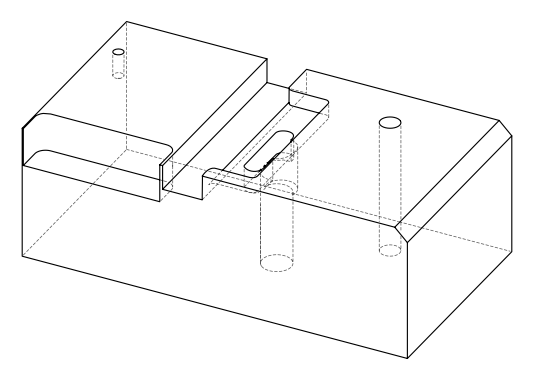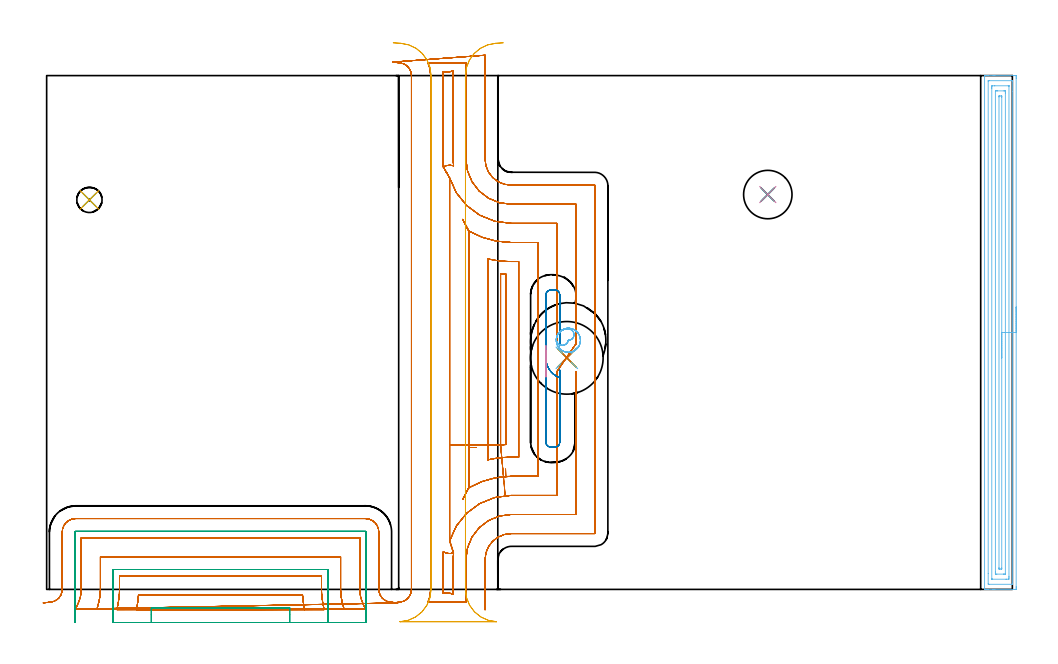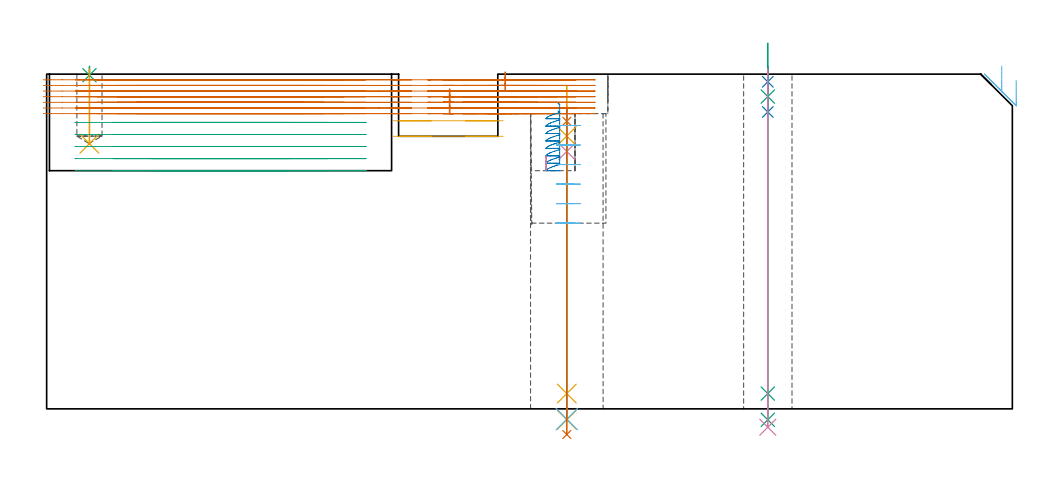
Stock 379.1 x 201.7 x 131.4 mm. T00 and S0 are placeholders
(PLAN: 18 operations, 15 tool changes, 78.7 min)
(1 SPOT_DRILL | STEP1HOLE | NXT0321_9005460120000 | 0.05 min | 1932 mm3)
(2 SPOT_DRILL_1 | STEP1HOLE_1 | NXT0321_9005460120000 | 0.05 min | 183 mm3)
(3 SPOT_DRILL_2 | STEP1POCKET | NXT0321_9005460120000 | 0.03 min | 1 mm3)
(4 DRILL_BLIND_HOLE_INTO_CENTER | STEP1HOLE | UGT0301_494 | 0.07 min | 855 mm3)
(5 GUN_DRILL_THROUGH_HOLE | STEP1HOLE | UGT0307_009 | 0.65 min | 12032 mm3)
(6 DRILL_TO_ENLARGE_THROUGH_HOLE | STEP1HOLE | NXT0301_104 | 0.49 min | 5364 mm3)
(7 DRILL_TO_ENLARGE_THROUGH_HOLE_1 | STEP1HOLE | UGT0301_392 | 0.52 min | 63582 mm3)
(8 DRILL_BLIND_HOLE_INTO_CENTER_1 | STEP1HOLE_1 | UGT0301_494 | 0.07 min | 843 mm3)
(9 GUN_DRILL_THROUGH_HOLE_1 | STEP1HOLE_1 | UGT0307_009 | 0.72 min | 13792 mm3)
(10 DRILL_TO_ENLARGE_THROUGH_HOLE_2 | STEP1HOLE_1 | UGT0301_048 | 0.56 min | 22389 mm3)
(11 DRILL_BLIND_HOLE_INTO_CENTER_2 | STEP1POCKET | UGT0301_494 | 0.12 min | 1943 mm3)
(12 AREA_MILL | FG_CHAMFER_SURFACE | UGT0205_001 | 8.29 min | 15501 mm3)
(13 MILL_OPEN_POCKET | POCKET_OPEN | NXT0201_010 | Follow Part, ap 2.5, ae 75% | 53.17 min | 277661 mm3)
(14 MILL_SLOT | SLOT_PARTIAL_RECTANGULAR | NXT0201_011 | Follow Part, ap 3, ae 75% | 2.86 min | 18348 mm3)
(15 MILL_SLOT_1 | SLOT_PARTIAL_RECTANGULAR_1 | UGT0201_094 | Follow Part, ap 5, ae 75% | 7.37 min | 97667 mm3)
(16 MILL_SLOT_2 | SLOT_PARTIAL_RECTANGULAR_2 | NXT0201_011 | Follow Part, ap 3, ae 75% | 0.25 min | 9 mm3)
(17 MILL_RECTANGULAR_SLOT | SLOT_RECTANGULAR | UGT0201_109 | Follow Part, ap 6.35, ae 75% | 2.13 min | 69861 mm3)
(18 MILL_BLIND_HOLE_FROM_SOLID_MATERIAL | STEP1POCKET_1 | UGT0201_094 | Spiral | 1.27 min | 6804 mm3)
(TOOL NXT0321_9005460120000 | NC Spot Drill, 142deg, 12mm, Carbide, Uncoated | D12 PA142 FL30 Z2)
(TOOL UGT0301_494 | Carbide Drill 9.9 mm | D9.9 PA118 FL87 Z2)
(TOOL UGT0307_009 | Gun Drill 12 mm | D12 PA130 FL24 Z1)
(TOOL NXT0301_104 | Carbide Drill 14mm [860.1-1400-112A1-MM 2214] | D14 PA140 FL123 Z2)
(TOOL UGT0301_392 | Twist Drill 28.5 mm | D28.5 PA118 FL165 Z2)
(TOOL UGT0301_048 | Twist Drill 19 mm | D19 PA118 FL135 Z2)
(TOOL UGT0205_001 | Chamfer Mill 20 x 3 x 45 deg. | D20 FL50 Z2)
(TOOL NXT0201_010 | ENDMILL 10mm [2P460-1000-NA 1630] | D10 FL30 Z6)
(TOOL NXT0201_011 | ENDMILL 12mm [2P460-1200-NA 1630] | D12 FL38 Z6)
(TOOL UGT0201_094 | End mill 20 mm | D20 FL38 Z4)
(TOOL UGT0201_109 | End Mill 25.4 mm | D25.4 FL25 Z2)
(OP 1 SPOT_DRILL)
G17 G21 G94 G90
T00 M6
G54
G17 G0 G90 X204.2 Y90.9 S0 M3
G43 Z141.4 H0
G94 G81 G98 Z112.9 F250. R118.9
G80
M5
M2
(OP 2 SPOT_DRILL_1)
G17 G21 G94 G90
T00 M6
G54
G17 G0 G90 X283.1 Y155. S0 M3
G43 Z141.4 H0
G94 G81 G98 Z128.4 F250. R134.4
G80
M5
M2
(OP 3 SPOT_DRILL_2)
G17 G21 G94 G90
T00 M6
G54
G17 G0 G90 X16.8 Y152.9 S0 M3
G43 Z141.4 H0
G94 G81 G98 Z130.974 F250. R134.4
G80
M5
M2
(OP 4 DRILL_BLIND_HOLE_INTO_CENTER)
G17 G21 G94 G90
T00 M6
G54
G17 G0 G90 X204.2 Y90.9 S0 M3
G43 Z141.4 H0
G94 G81 G98 Z101.05 F250. R117.9
G80
M5
M2
(OP 5 GUN_DRILL_THROUGH_HOLE)
G17 G21 G94 G90
T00 M6
G54
G17 G0 G90 X204.2 Y90.9 M8
G43 Z141.4 H0
Z126.731
S716 M3
G94 G1 Z107.102 F125. M26
G4 X.084
Z6. F250.
G4 X.084
Z-4.298 F125.
G4 X.084
M5
M9
G0 Z126.731
Z141.4
M2
(OP 6 DRILL_TO_ENLARGE_THROUGH_HOLE)
G17 G21 G94 G90
T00 M6
G54
G17 G0 G90 X204.2 Y90.9 S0 M3
G43 Z141.4 H1
G94 G73 G98 Z-4.048 F250. Q13.328 R117.9
G80
M5
M2
(OP 7 DRILL_TO_ENLARGE_THROUGH_HOLE_1)
G17 G21 G94 G90
T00 M6
G54
G17 G0 G90 X204.2 Y90.9 S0 M3
G43 Z141.4 H0
G94 G73 G98 Z-10.062 F250. Q25.192 R117.9
G80
M5
M2
(OP 8 DRILL_BLIND_HOLE_INTO_CENTER_1)
G17 G21 G94 G90
T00 M6
G54
G17 G0 G90 X283.1 Y155. S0 M3
G43 Z141.4 H0
G94 G81 G98 Z116.55 F250. R133.4
G80
M5
M2
(OP 9 GUN_DRILL_THROUGH_HOLE_1)
G17 G21 G94 G90
T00 M6
G54
G17 G0 G90 X283.1 Y155. M8
G43 Z143.513 H0
S716 M3
G94 G1 Z122.602 F125. M26
G4 X.084
Z6. F250.
G4 X.084
Z-4.298 F125.
G4 X.084
M5
M9
G0 Z143.513
M2
(OP 10 DRILL_TO_ENLARGE_THROUGH_HOLE_2)
G17 G21 G94 G90
T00 M6
G54
G17 G0 G90 X283.1 Y155. S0 M3
G43 Z141.4 H0
G94 G73 G98 Z-7.208 F250. Q17.326 R133.4
G80
M5
M2
(OP 11 DRILL_BLIND_HOLE_INTO_CENTER_2)
G17 G21 G94 G90
T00 M6
G54
G17 G0 G90 X16.8 Y152.9 S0 M3
G43 Z141.4 H0
G94 G81 G98 Z104.1 F250. R133.4
G80
M5
M2
(OP 12 AREA_MILL)
G17 G21 G94 G90
T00 M6
G54
G17 G0 G90 X380.6 Y110.85 S1061 M3
G43 Z141.4 H0
Z129.
G94 G1 Y110.812 Z128.128 F250.
Y110.698 Z127.264
Y110.509 Z126.412
Y110.247 Z125.58
Y109.913 Z124.774
Y109.51 Z124.
Y109.042 Z123.264
Y108.51 Z122.572
Y107.921 Z121.929
Y107.278 Z121.34
Y106.586 Z120.809
Y105.85 Z120.34
Y105.076 Z119.937
Y104.27 Z119.603
Y103.438 Z119.341
Y102.586 Z119.152
Y101.722 Z119.038
Y100.85 Z119.
Y1.01
X380.599 Y0.588 Z119.001
X380.595 Y0.124 Z119.003
X380.591 Y0.009 Z119.006
X380.135 Y0. Z119.461
X372.194 Z127.4
X371.594 Z128.003
X371.312 Z128.285
X369.547 Z130.048
X368.982 Z130.617
X368.665 Z130.934
X368.496 Y0.001 Z131.103
X368.206 Y0.01 Z131.393
X368.2 Y0.143 Z131.4
Y201.558
X368.206 Y201.69 Z131.393
X368.497 Y201.7 Z131.102
X368.983 Z130.616
X369.547 Z130.048
X371.594 Z128.004
X372.194 Z127.4
X379.554 Z120.043
X380.135 Y201.696 Z119.462
X380.591 Y201.691 Z119.006
X380.595 Y201.576 Z119.003
X380.599 Y201.112 Z119.001
X380.6 Y200.643 Z119.
Y100.85
X379.186 Z120.414
X379.185 Y2.165 Z120.415
X379.183 Y2.062 Z120.417
X379.179 Y2.02 Z120.421
X379.104 Y2.01 Z120.496
X378.737 Y2.001 Z120.863
X369.913 Y2. Z129.687
X369.715 Y2.004 Z129.885
X369.626 Y2.01 Z129.974
X369.615 Y2.301 Z129.985
X369.614 Y6.258 Z129.986
X369.615 Y199.535 Z129.985
X369.617 Y199.638 Z129.983
X369.621 Y199.68 Z129.979
X369.696 Y199.69 Z129.904
X370.063 Y199.699 Z129.537
X378.886 Y199.7 Z120.714
X379.085 Y199.696 Z120.515
X379.174 Y199.69 Z120.426
X379.185 Y199.399 Z120.415
X379.186 Y195.454 Z120.414
Y100.85
X377.772 Z121.828
X377.771 Y5.044 Z121.829
Y4.759
X377.766 Y4.153 Z121.834
X377.764 Y4.019 Z121.836
X377.634 Y4.006 Z121.966
X377.488 Y4.003 Z122.112
X376.757 Y4. Z122.843
X376.606 Z122.994
X371.312 Y4.001 Z128.288
X371.16 Y4.004 Z128.44
X371.06 Y4.009 Z128.54
X371.034 Y4.013 Z128.566
X371.033 Y4.024 Z128.567
X371.03 Y4.058 Z128.57
X371.029 Y4.153 Z128.571
Y196.656
Y196.941
X371.034 Y197.547 Z128.566
X371.036 Y197.681 Z128.564
X371.166 Y197.694 Z128.434
X371.312 Y197.697 Z128.288
X372.043 Y197.7 Z127.557
X372.194 Z127.406
X377.488 Y197.699 Z122.112
X377.64 Y197.696 Z121.96
X377.74 Y197.691 Z121.86
X377.766 Y197.687 Z121.834
X377.767 Y197.676 Z121.833
X377.77 Y197.642 Z121.83
X377.771 Y197.547 Z121.829
X377.772 Y100.85 Z121.828
X376.357 Z123.243
Y6.187
X376.355 Y6.095 Z123.245
X376.353 Y6.04 Z123.247
X376.351 Y6.015 Z123.249
X376.336 Y6.01 Z123.264
X376.133 Y6.006 Z123.467
X375.724 Y6. Z123.876
X375.66 Z123.94
X373.012 Z126.588
X372.652 Y6.003 Z126.948
X372.472 Y6.008 Z127.128
X372.453 Y6.01 Z127.147
X372.449 Y6.019 Z127.151
X372.446 Y6.051 Z127.154
X372.444 Y6.1 Z127.156
X372.443 Y6.575 Z127.157
Y6.827
Y195.513
X372.445 Y195.605 Z127.155
X372.447 Y195.66 Z127.153
X372.449 Y195.685 Z127.151
X372.464 Y195.69 Z127.136
X372.667 Y195.694 Z126.933
X373.076 Y195.7 Z126.524
X373.14 Z126.46
X375.788 Z123.812
X376.148 Y195.697 Z123.452
X376.328 Y195.692 Z123.272
X376.347 Y195.69 Z123.253
X376.351 Y195.681 Z123.249
X376.354 Y195.649 Z123.246
X376.356 Y195.6 Z123.244
X376.357 Y195.125 Z123.243
Y194.873
Y100.85
X374.943 Z124.657
X374.942 Y8.403 Z124.658
X374.939 Y8.197 Z124.661
X374.936 Y8.061 Z124.664
X374.929 Y8.009 Z124.671
X374.916 Y8.007 Z124.684
X374.841 Y8.004 Z124.759
X374.561 Y8.001 Z125.039
X373.959 Y8.004 Z125.641
X373.874 Y8.007 Z125.726
X373.867 Y8.008 Z125.733
X373.864 Y8.054 Z125.736
X373.859 Y8.163 Z125.741
X373.858 Y8.3 Z125.742
X373.857 Y8.506 Z125.743
X373.858 Y193.297 Z125.742
X373.861 Y193.502 Z125.739
X373.864 Y193.639 Z125.736
X373.871 Y193.691 Z125.729
X373.884 Y193.693 Z125.716
X373.959 Y193.696 Z125.641
X374.239 Y193.699 Z125.361
X374.841 Y193.696 Z124.759
X374.926 Y193.693 Z124.674
X374.933 Y193.692 Z124.667
X374.936 Y193.646 Z124.664
X374.941 Y193.537 Z124.659
X374.942 Y193.4 Z124.658
X374.943 Y193.194 Z124.657
Y100.85
Y99.978 Z124.695
Y99.114 Z124.809
Y98.262 Z124.998
Y97.43 Z125.26
Y96.624 Z125.594
Y95.85 Z125.997
Y95.114 Z126.465
Y94.422 Z126.996
Y93.779 Z127.586
Y93.19 Z128.229
Y92.658 Z128.921
Y92.19 Z129.657
Y91.787 Z130.431
Y91.453 Z131.237
Y91.191 Z132.069
Y91.002 Z132.92
Y90.888 Z133.785
Y90.85 Z134.657
G0 Z141.4
M5
M2
(OP 13 MILL_OPEN_POCKET)
G17 G21 G94 G90
T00 M6
G54
G17 G0 G90 X200.3 Y96.283 S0 M3
G43 Z141.4 H1
Z129.186
G94 G1 Y99.283 F250.
Y143.7 F500.
X182.3
G2 X158.2 Y161.536 R25.2
G1 X155.7 Y165.866
Y201.7
G3 X155.627 Y203.302 R17.5
X159.6 Y203.695 R5.
G1 Y168.9
G3 X159.751 Y166.289 R22.7
X155.7 Y165.866 R5.
G1 X158.2 Y161.536
Y19.064
X159.751 Y14.311
G3 X159.6 Y11.7 R22.7
G1 Y-1.995
G3 X155.627 Y-1.602 R5.
X155.7 Y0. R17.5
G1 Y14.734
G3 X159.751 Y14.311 R5.
G1 X158.2 Y19.064
G2 X182.3 Y36.9 R25.2
G1 X200.3
Y82.515
Y85.515 F250.
X207.8 Y96.414 F500.
Y99.414 F250.
Y151.2 F500.
X182.3
G2 X164.6 Y168.9 R17.7
G1 Y206.7
X149.656
G2 X150.7 Y201.7 R12.5
G1 Y0.
G2 X149.656 Y-5. R12.5
G1 X164.6
Y11.7
G2 X182.3 Y29.4 R17.7
G1 X207.8
Y82.383
Y85.383 F250.
G0 Z141.4
X172.1 Y-8.
Z129.186
G1 Y-5.
Y11.7 F500.
G2 X182.3 Y21.9 R10.2
G1 X215.1
G3 X215.3 Y22.1 R0.2
G1 Y158.5
G3 X215.1 Y158.7 R0.2
G1 X182.3
G2 X172.1 Y168.9 R10.2
G1 Y206.7
Y209.7 F250.
X135.765 Y206.998
X138.747 Y206.67
G2 X143.2 Y201.7 R5. F500.
G1 Y0.
G2 X138.747 Y-4.97 R5.
G1 X135.765 Y-5.298 F250.
G0 Z141.4
X180.014 Y36.796
Z132.186
G1 Z129.186
X178.2 Y56.714
G2 X180.3 Y56.856 R45.2 F500.
G1 Y123.744
G2 X178.2 Y123.886 R45.2
G1 Y56.714
X173.2
Y50.856
G2 X182.3 Y51.9 R40.2
G1 X185.3
Y128.7
X182.3
G2 X173.2 Y129.744 R40.2
G1 Y56.714
X165.7
Y39.873
X163.312 Y35.332
X165.7 Y39.873
G2 X182.3 Y44.4 R32.7
G1 X192.8
Y136.2
X182.3
G2 X165.7 Y140.727 R32.7
G1 X163.312 Y145.268
X165.7 Y140.727
Y56.714
Y55.714
X168.7 F250.
G0 Z141.4
X200.3 Y96.283
Z126.971
G1 Y99.283
Y143.7 F500.
X182.3
G2 X158.2 Y161.536 R25.2
G1 X155.7 Y165.866
Y201.7
G3 X155.627 Y203.302 R17.5
X159.6 Y203.695 R5.
G1 Y168.9
G3 X159.751 Y166.289 R22.7
X155.7 Y165.866 R5.
G1 X158.2 Y161.536
Y19.064
X159.751 Y14.311
G3 X159.6 Y11.7 R22.7
G1 Y-1.995
G3 X155.627 Y-1.602 R5.
X155.7 Y0. R17.5
G1 Y14.734
G3 X159.751 Y14.311 R5.
G1 X158.2 Y19.064
G2 X182.3 Y36.9 R25.2
G1 X200.3
Y82.515
Y85.515 F250.
X207.8 Y96.414 F500.
Y99.414 F250.
Y151.2 F500.
X182.3
G2 X164.6 Y168.9 R17.7
G1 Y206.7
X149.656
G2 X150.7 Y201.7 R12.5
G1 Y0.
G2 X149.656 Y-5. R12.5
G1 X164.6
Y11.7
G2 X182.3 Y29.4 R17.7
G1 X207.8
Y82.383
Y85.383 F250.
G0 Z141.4
X172.1 Y-8.
Z126.971
G1 Y-5.
Y11.7 F500.
G2 X182.3 Y21.9 R10.2
G1 X215.1
G3 X215.3 Y22.1 R0.2
G1 Y158.5
G3 X215.1 Y158.7 R0.2
G1 X182.3
G2 X172.1 Y168.9 R10.2
G1 Y206.7
Y209.7 F250.
X135.765 Y206.998
X138.747 Y206.67
G2 X143.2 Y201.7 R5. F500.
G1 Y0.
G2 X138.747 Y-4.97 R5.
G1 X135.765 Y-5.298 F250.
G0 Z141.4
X180.014 Y36.796
Z129.971
G1 Z126.971
X178.2 Y56.714
G2 X180.3 Y56.856 R45.2 F500.
G1 Y123.744
G2 X178.2 Y123.886 R45.2
G1 Y56.714
X178.654 Y51.734
G2 X182.3 Y51.9 R40.2
G1 X185.3
Y128.7
X182.3
G2 X173.2 Y129.744 R40.2
G1 Y50.856
G2 X178.654 Y51.734 R40.2
G1 X179.334 Y44.265
G2 X182.3 Y44.4 R32.7
G1 X192.8
Y136.2
X182.3
G2 X165.7 Y140.727 R32.7
G1 X163.312 Y145.268
X165.7 Y140.727
Y39.873
X163.312 Y35.332
X165.7 Y39.873
G2 X179.334 Y44.265 R32.7
X180.331 Y44.341 R32.7
G1 X180.15 Y47.335 F250.
G0 Z141.4
X200.3 Y96.281
Z124.757
G1 Y99.281
Y143.7 F500.
X182.3
G2 X158.2 Y161.536 R25.2
G1 X155.7 Y165.866
Y201.7
G3 X155.627 Y203.302 R17.5
X159.6 Y203.695 R5.
G1 Y168.9
G3 X159.751 Y166.289 R22.7
X155.7 Y165.866 R5.
G1 X158.2 Y161.536
Y19.064
X159.751 Y14.311
G3 X159.6 Y11.7 R22.7
G1 Y-1.995
G3 X155.627 Y-1.602 R5.
X155.7 Y0. R17.5
G1 Y14.734
G3 X159.751 Y14.311 R5.
G1 X158.2 Y19.064
G2 X182.3 Y36.9 R25.2
G1 X200.3
Y82.515
Y85.515 F250.
X207.8 Y96.412 F500.
Y99.412 F250.
Y151.2 F500.
X182.3
G2 X164.6 Y168.9 R17.7
G1 Y206.7
X149.656
G2 X150.7 Y201.7 R12.5
G1 Y0.
G2 X149.656 Y-5. R12.5
G1 X164.6
Y11.7
G2 X182.3 Y29.4 R17.7
G1 X207.8
Y82.383
Y85.383 F250.
G0 Z141.4
X172.1 Y-8.
Z124.757
G1 Y-5.
Y11.7 F500.
G2 X182.3 Y21.9 R10.2
G1 X215.1
G3 X215.3 Y22.1 R0.2
G1 Y158.5
G3 X215.1 Y158.7 R0.2
G1 X182.3
G2 X172.1 Y168.9 R10.2
G1 Y206.7
Y209.7 F250.
X135.765 Y206.998
X138.747 Y206.67
G2 X143.2 Y201.7 R5. F500.
G1 Y0.
G2 X138.747 Y-4.97 R5.
G1 X135.765 Y-5.298 F250.
G0 Z141.4
X180.014 Y36.796
Z127.757
G1 Z124.757
X178.2 Y56.714
G2 X180.3 Y56.856 R45.2 F500.
G1 Y123.744
G2 X178.2 Y123.886 R45.2
G1 Y56.714
X178.654 Y51.734
G2 X182.3 Y51.9 R40.2
G1 X185.3
Y128.7
X182.3
G2 X173.2 Y129.744 R40.2
G1 Y50.856
G2 X178.654 Y51.734 R40.2
G1 X179.334 Y44.265
G2 X182.3 Y44.4 R32.7
G1 X192.8
Y136.2
X182.3
G2 X165.7 Y140.727 R32.7
G1 X163.312 Y145.268
X165.7 Y140.727
Y39.873
X163.312 Y35.332
X165.7 Y39.873
G2 X179.334 Y44.265 R32.7
X180.331 Y44.341 R32.7
G1 X180.15 Y47.335 F250.
G0 Z141.4
X200.3 Y96.281
Z122.543
G1 Y99.281
Y143.7 F500.
X182.3
G2 X158.2 Y161.536 R25.2
G1 X155.7 Y165.866
Y201.7
G3 X155.627 Y203.302 R17.5
X159.6 Y203.695 R5.
G1 Y168.9
G3 X159.751 Y166.289 R22.7
X155.7 Y165.866 R5.
G1 X158.2 Y161.536
Y19.064
X159.751 Y14.311
G3 X159.6 Y11.7 R22.7
G1 Y-1.995
G3 X155.627 Y-1.602 R5.
X155.7 Y0. R17.5
G1 Y14.734
G3 X159.751 Y14.311 R5.
G1 X158.2 Y19.064
G2 X182.3 Y36.9 R25.2
G1 X200.3
Y82.514
Y85.514 F250.
X207.8 Y96.412 F500.
Y99.412 F250.
Y151.2 F500.
X182.3
G2 X164.6 Y168.9 R17.7
G1 Y206.7
X149.656
G2 X150.7 Y201.7 R12.5
G1 Y0.
G2 X149.656 Y-5. R12.5
G1 X164.6
Y11.7
G2 X182.3 Y29.4 R17.7
G1 X207.8
Y82.383
Y85.383 F250.
G0 Z141.4
X172.1 Y-8.
Z122.543
G1 Y-5.
Y11.7 F500.
G2 X182.3 Y21.9 R10.2
G1 X215.1
G3 X215.3 Y22.1 R0.2
G1 Y158.5
G3 X215.1 Y158.7 R0.2
G1 X182.3
G2 X172.1 Y168.9 R10.2
G1 Y206.7
Y209.7 F250.
X135.765 Y206.998
X138.747 Y206.67
G2 X143.2 Y201.7 R5. F500.
G1 Y0.
G2 X138.747 Y-4.97 R5.
G1 X135.765 Y-5.298 F250.
G0 Z141.4
X158.2 Y56.714
Z125.543
G1 Z122.543
X178.2
G2 X180.3 Y56.856 R45.2 F500.
G1 Y123.744
G2 X178.2 Y123.886 R45.2
G1 Y56.714
X173.2
Y50.856
G2 X182.3 Y51.9 R40.2
G1 X185.3
Y128.7
X182.3
G2 X173.2 Y129.744 R40.2
G1 Y56.714
X165.7
Y39.873
X163.312 Y35.332
X165.7 Y39.873
G2 X182.3 Y44.4 R32.7
G1 X192.8
Y136.2
X182.3
G2 X165.7 Y140.727 R32.7
G1 X163.312 Y145.268
X165.7 Y140.727
Y56.714
Y55.714
X168.7 F250.
G0 Z141.4
X200.3 Y96.282
Z120.329
G1 Y99.282
Y143.7 F500.
X182.3
G2 X158.2 Y161.536 R25.2
G1 X155.7 Y165.866
Y201.7
G3 X155.627 Y203.302 R17.5
X159.6 Y203.695 R5.
G1 Y168.9
G3 X159.751 Y166.289 R22.7
X155.7 Y165.866 R5.
G1 X158.2 Y161.536
Y19.064
X159.751 Y14.311
G3 X159.6 Y11.7 R22.7
G1 Y-1.995
G3 X155.627 Y-1.602 R5.
X155.7 Y0. R17.5
G1 Y14.734
G3 X159.751 Y14.311 R5.
G1 X158.2 Y19.064
G2 X182.3 Y36.9 R25.2
G1 X200.3
Y82.514
Y85.514 F250.
X207.8 Y96.414 F500.
Y99.414 F250.
Y151.2 F500.
X182.3
G2 X164.6 Y168.9 R17.7
G1 Y206.7
X149.656
G2 X150.7 Y201.7 R12.5
G1 Y0.
G2 X149.656 Y-5. R12.5
G1 X164.6
Y11.7
G2 X182.3 Y29.4 R17.7
G1 X207.8
Y82.383
Y85.383 F250.
G0 Z141.4
X172.1 Y-8.
Z120.329
G1 Y-5.
Y11.7 F500.
G2 X182.3 Y21.9 R10.2
G1 X215.1
G3 X215.3 Y22.1 R0.2
G1 Y158.5
G3 X215.1 Y158.7 R0.2
G1 X182.3
G2 X172.1 Y168.9 R10.2
G1 Y206.7
Y209.7 F250.
X135.765 Y206.998
X138.747 Y206.67
G2 X143.2 Y201.7 R5. F500.
G1 Y0.
G2 X138.747 Y-4.97 R5.
G1 X135.765 Y-5.298 F250.
G0 Z141.4
X158.2 Y56.714
Z123.329
G1 Z120.329
X178.2
G2 X180.3 Y56.856 R45.2 F500.
G1 Y123.744
G2 X178.2 Y123.886 R45.2
G1 Y56.714
X173.2
Y50.856
G2 X182.3 Y51.9 R40.2
G1 X185.3
Y128.7
X182.3
G2 X173.2 Y129.744 R40.2
G1 Y56.714
X165.7
Y39.873
X163.312 Y35.332
X165.7 Y39.873
G2 X182.3 Y44.4 R32.7
G1 X192.8
Y136.2
X182.3
G2 X165.7 Y140.727 R32.7
G1 X163.312 Y145.268
X165.7 Y140.727
Y56.714
Y55.714
X168.7 F250.
G0 Z141.4
X200.3 Y96.282
Z118.114
G1 Y99.282
Y143.7 F500.
X182.3
G2 X158.2 Y161.536 R25.2
G1 X155.7 Y165.866
Y201.7
G3 X155.627 Y203.302 R17.5
X159.6 Y203.695 R5.
G1 Y168.9
G3 X159.751 Y166.289 R22.7
X155.7 Y165.866 R5.
G1 X158.2 Y161.536
Y19.064
X159.751 Y14.311
G3 X159.6 Y11.7 R22.7
G1 Y-1.995
G3 X155.627 Y-1.602 R5.
X155.7 Y0. R17.5
G1 Y14.734
G3 X159.751 Y14.311 R5.
G1 X158.2 Y19.064
G2 X182.3 Y36.9 R25.2
G1 X200.3
Y82.515
Y85.515 F250.
X207.8 Y96.414 F500.
Y99.414 F250.
Y151.2 F500.
X182.3
G2 X164.6 Y168.9 R17.7
G1 Y206.7
X149.656
G2 X150.7 Y201.7 R12.5
G1 Y0.
G2 X149.656 Y-5. R12.5
G1 X164.6
Y11.7
G2 X182.3 Y29.4 R17.7
G1 X207.8
Y82.383
Y85.383 F250.
G0 Z141.4
X172.1 Y-8.
Z118.114
G1 Y-5.
Y11.7 F500.
G2 X182.3 Y21.9 R10.2
G1 X215.1
G3 X215.3 Y22.1 R0.2
G1 Y158.5
G3 X215.1 Y158.7 R0.2
G1 X182.3
G2 X172.1 Y168.9 R10.2
G1 Y206.7
Y209.7 F250.
X135.765 Y206.998
X138.747 Y206.67
G2 X143.2 Y201.7 R5. F500.
G1 Y0.
G2 X138.747 Y-4.97 R5.
G1 X135.765 Y-5.298 F250.
G0 Z141.4
X158.2 Y56.714
Z121.114
G1 Z118.114
X178.2
G2 X180.3 Y56.856 R45.2 F500.
G1 Y123.744
G2 X178.2 Y123.886 R45.2
G1 Y56.714
X173.2
Y50.856
G2 X182.3 Y51.9 R40.2
G1 X185.3
Y128.7
X182.3
G2 X173.2 Y129.744 R40.2
G1 Y56.714
X165.7
Y39.873
X163.312 Y35.332
X165.7 Y39.873
G2 X182.3 Y44.4 R32.7
G1 X192.8
Y136.2
X182.3
G2 X165.7 Y140.727 R32.7
G1 X163.312 Y145.268
X165.7 Y140.727
Y56.714
Y55.714
X168.7 F250.
G0 Z141.4
X200.3 Y96.283
Z115.9
G1 Y99.283
Y143.7 F500.
X182.3
G2 X158.2 Y161.536 R25.2
G1 X155.7 Y165.866
Y201.7
G3 X155.627 Y203.302 R17.5
X159.6 Y203.695 R5.
G1 Y168.9
G3 X159.751 Y166.289 R22.7
X155.7 Y165.866 R5.
G1 X158.2 Y161.536
Y19.064
X159.751 Y14.311
G3 X159.6 Y11.7 R22.7
G1 Y-1.995
G3 X155.627 Y-1.602 R5.
X155.7 Y0. R17.5
G1 Y14.734
G3 X159.751 Y14.311 R5.
G1 X158.2 Y19.064
G2 X182.3 Y36.9 R25.2
G1 X200.3
Y82.515
Y85.515 F250.
X207.8 Y96.414 F500.
Y99.414 F250.
Y151.2 F500.
X182.3
G2 X164.6 Y168.9 R17.7
G1 Y206.7
X149.656
G2 X150.7 Y201.7 R12.5
G1 Y0.
G2 X149.656 Y-5. R12.5
G1 X164.6
Y11.7
G2 X182.3 Y29.4 R17.7
G1 X207.8
Y82.383
Y85.383 F250.
G0 Z141.4
X172.1 Y-8.
Z115.9
G1 Y-5.
Y11.7 F500.
G2 X182.3 Y21.9 R10.2
G1 X215.1
G3 X215.3 Y22.1 R0.2
G1 Y158.5
G3 X215.1 Y158.7 R0.2
G1 X182.3
G2 X172.1 Y168.9 R10.2
G1 Y206.7
Y209.7 F250.
X135.765 Y206.998
X138.747 Y206.67
G2 X143.2 Y201.7 R5. F500.
G1 Y0.
G2 X138.747 Y-4.97 R5.
G1 X135.765 Y-5.298 F250.
G0 Z141.4
X158.2 Y56.714
Z118.9
G1 Z115.9
X178.2
G2 X180.3 Y56.856 R45.2 F500.
G1 Y123.744
G2 X178.2 Y123.886 R45.2
G1 Y56.714
X173.2
Y50.856
G2 X182.3 Y51.9 R40.2
G1 X185.3
Y128.7
X182.3
G2 X173.2 Y129.744 R40.2
G1 Y56.714
X165.7
Y39.873
X163.312 Y35.332
X165.7 Y39.873
G2 X182.3 Y44.4 R32.7
G1 X192.8
Y136.2
X182.3
G2 X165.7 Y140.727 R32.7
G1 X163.312 Y145.268
X165.7 Y140.727
Y56.714
Y55.714
X168.7 F250.
G0 Z141.4
X101.188 Y-7.969
Z129.186
G1 X100.759 Y-5.
G2 X100.469 Y-2.2 R35. F500.
G1 X36.031
G2 X35.741 Y-5. R35.
G1 X35.312 Y-7.969 F250.
X108.904 Y-7.95
X108.358 Y-5.
G2 X107.9 Y0. R27.5 F500.
G1 Y5.3
X28.6
Y0.
G2 X28.142 Y-5. R27.5
G1 X27.596 Y-7.95 F250.
X116.785 Y-7.905
X116.035 Y-5.
G2 X115.4 Y0. R20. F500.
G1 Y12.8
X21.1
Y0.
G2 X20.465 Y-5. R20.
G1 X19.715 Y-7.905 F250.
X125.144 Y-7.75
X123.944 Y-5.
G2 X122.9 Y0. R12.5 F500.
G1 Y20.3
X13.6
Y0.
G2 X12.556 Y-5. R12.5
G1 X11.356 Y-7.75 F250.
X137.835 Y-5.298
X134.853 Y-4.97
G2 X130.4 Y0. R5. F500.
G1 Y22.5
G3 X125.1 Y27.8 R5.3
G1 X11.4
G3 X6.1 Y22.5 R5.3
G1 Y0.
G2 X1.647 Y-4.97 R5.
G1 X-1.335 Y-5.298 F250.
G0 X101.188 Y-7.969 Z126.971
G1 X100.759 Y-5.
G2 X100.469 Y-2.2 R35. F500.
G1 X36.031
G2 X35.741 Y-5. R35.
G1 X35.312 Y-7.969 F250.
X108.904 Y-7.95
X108.358 Y-5.
G2 X107.9 Y0. R27.5 F500.
G1 Y5.3
X28.6
Y0.
G2 X28.142 Y-5. R27.5
G1 X27.596 Y-7.95 F250.
X116.785 Y-7.905
X116.035 Y-5.
G2 X115.4 Y0. R20. F500.
G1 Y12.8
X21.1
Y0.
G2 X20.465 Y-5. R20.
G1 X19.715 Y-7.905 F250.
X125.144 Y-7.75
X123.944 Y-5.
G2 X122.9 Y0. R12.5 F500.
G1 Y20.3
X13.6
Y0.
G2 X12.556 Y-5. R12.5
G1 X11.356 Y-7.75 F250.
X137.835 Y-5.298
X134.853 Y-4.97
G2 X130.4 Y0. R5. F500.
G1 Y22.5
G3 X125.1 Y27.8 R5.3
G1 X11.4
G3 X6.1 Y22.5 R5.3
G1 Y0.
G2 X1.647 Y-4.97 R5.
G1 X-1.335 Y-5.298 F250.
G0 X101.188 Y-7.969 Z124.757
G1 X100.759 Y-5.
G2 X100.469 Y-2.2 R35. F500.
G1 X36.031
G2 X35.741 Y-5. R35.
G1 X35.312 Y-7.969 F250.
X108.904 Y-7.95
X108.358 Y-5.
G2 X107.9 Y0. R27.5 F500.
G1 Y5.3
X28.6
Y0.
G2 X28.142 Y-5. R27.5
G1 X27.596 Y-7.95 F250.
X116.785 Y-7.905
X116.035 Y-5.
G2 X115.4 Y0. R20. F500.
G1 Y12.8
X21.1
Y0.
G2 X20.465 Y-5. R20.
G1 X19.715 Y-7.905 F250.
X125.144 Y-7.75
X123.944 Y-5.
G2 X122.9 Y0. R12.5 F500.
G1 Y20.3
X13.6
Y0.
G2 X12.556 Y-5. R12.5
G1 X11.356 Y-7.75 F250.
X137.835 Y-5.298
X134.853 Y-4.97
G2 X130.4 Y0. R5. F500.
G1 Y22.5
G3 X125.1 Y27.8 R5.3
G1 X11.4
G3 X6.1 Y22.5 R5.3
G1 Y0.
G2 X1.647 Y-4.97 R5.
G1 X-1.335 Y-5.298 F250.
G0 X101.188 Y-7.969 Z122.543
G1 X100.759 Y-5.
G2 X100.469 Y-2.2 R35. F500.
G1 X36.031
G2 X35.741 Y-5. R35.
G1 X35.312 Y-7.969 F250.
X108.904 Y-7.95
X108.358 Y-5.
G2 X107.9 Y0. R27.5 F500.
G1 Y5.3
X28.6
Y0.
G2 X28.142 Y-5. R27.5
G1 X27.596 Y-7.95 F250.
X116.785 Y-7.905
X116.035 Y-5.
G2 X115.4 Y0. R20. F500.
G1 Y12.8
X21.1
Y0.
G2 X20.465 Y-5. R20.
G1 X19.715 Y-7.905 F250.
X125.144 Y-7.75
X123.944 Y-5.
G2 X122.9 Y0. R12.5 F500.
G1 Y20.3
X13.6
Y0.
G2 X12.556 Y-5. R12.5
G1 X11.356 Y-7.75 F250.
X137.835 Y-5.298
X134.853 Y-4.97
G2 X130.4 Y0. R5. F500.
G1 Y22.5
G3 X125.1 Y27.8 R5.3
G1 X11.4
G3 X6.1 Y22.5 R5.3
G1 Y0.
G2 X1.647 Y-4.97 R5.
G1 X-1.335 Y-5.298 F250.
G0 X101.188 Y-7.969 Z120.329
G1 X100.759 Y-5.
G2 X100.469 Y-2.2 R35. F500.
G1 X36.031
G2 X35.741 Y-5. R35.
G1 X35.312 Y-7.969 F250.
X108.904 Y-7.95
X108.358 Y-5.
G2 X107.9 Y0. R27.5 F500.
G1 Y5.3
X28.6
Y0.
G2 X28.142 Y-5. R27.5
G1 X27.596 Y-7.95 F250.
X116.785 Y-7.905
X116.035 Y-5.
G2 X115.4 Y0. R20. F500.
G1 Y12.8
X21.1
Y0.
G2 X20.465 Y-5. R20.
G1 X19.715 Y-7.905 F250.
X125.144 Y-7.75
X123.944 Y-5.
G2 X122.9 Y0. R12.5 F500.
G1 Y20.3
X13.6
Y0.
G2 X12.556 Y-5. R12.5
G1 X11.356 Y-7.75 F250.
X137.835 Y-5.298
X134.853 Y-4.97
G2 X130.4 Y0. R5. F500.
G1 Y22.5
G3 X125.1 Y27.8 R5.3
G1 X11.4
G3 X6.1 Y22.5 R5.3
G1 Y0.
G2 X1.647 Y-4.97 R5.
G1 X-1.335 Y-5.298 F250.
G0 X101.188 Y-7.969 Z118.114
G1 X100.759 Y-5.
G2 X100.469 Y-2.2 R35. F500.
G1 X36.031
G2 X35.741 Y-5. R35.
G1 X35.312 Y-7.969 F250.
X108.904 Y-7.95
X108.358 Y-5.
G2 X107.9 Y0. R27.5 F500.
G1 Y5.3
X28.6
Y0.
G2 X28.142 Y-5. R27.5
G1 X27.596 Y-7.95 F250.
X116.785 Y-7.905
X116.035 Y-5.
G2 X115.4 Y0. R20. F500.
G1 Y12.8
X21.1
Y0.
G2 X20.465 Y-5. R20.
G1 X19.715 Y-7.905 F250.
X125.144 Y-7.75
X123.944 Y-5.
G2 X122.9 Y0. R12.5 F500.
G1 Y20.3
X13.6
Y0.
G2 X12.556 Y-5. R12.5
G1 X11.356 Y-7.75 F250.
X137.835 Y-5.298
X134.853 Y-4.97
G2 X130.4 Y0. R5. F500.
G1 Y22.5
G3 X125.1 Y27.8 R5.3
G1 X11.4
G3 X6.1 Y22.5 R5.3
G1 Y0.
G2 X1.647 Y-4.97 R5.
G1 X-1.335 Y-5.298 F250.
G0 X101.188 Y-7.969 Z115.9
G1 X100.759 Y-5.
G2 X100.469 Y-2.2 R35. F500.
G1 X36.031
G2 X35.741 Y-5. R35.
G1 X35.312 Y-7.969 F250.
X108.904 Y-7.95
X108.358 Y-5.
G2 X107.9 Y0. R27.5 F500.
G1 Y5.3
X28.6
Y0.
G2 X28.142 Y-5. R27.5
G1 X27.596 Y-7.95 F250.
X116.785 Y-7.905
X116.035 Y-5.
G2 X115.4 Y0. R20. F500.
G1 Y12.8
X21.1
Y0.
G2 X20.465 Y-5. R20.
G1 X19.715 Y-7.905 F250.
X125.144 Y-7.75
X123.944 Y-5.
G2 X122.9 Y0. R12.5 F500.
G1 Y20.3
X13.6
Y0.
G2 X12.556 Y-5. R12.5
G1 X11.356 Y-7.75 F250.
X137.835 Y-5.298
X134.853 Y-4.97
G2 X130.4 Y0. R5. F500.
G1 Y22.5
G3 X125.1 Y27.8 R5.3
G1 X11.4
G3 X6.1 Y22.5 R5.3
G1 Y0.
G2 X1.647 Y-4.97 R5.
G1 X-1.335 Y-5.298 F250.
G0 Z141.4
M5
M2
(OP 14 MILL_SLOT)
G17 G21 G94 G90
T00 M6
G54
G17 G0 G90 X200.694 Y83.437 S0 M3
G43 Z141.4 H1
Z119.823
G94 G1 X201.018 Y83.281 Z119.727 F250.
X201.4 Y83.143 Z119.618
Y77.018 Z117.977
Y83.143 Z116.336
X201.018 Y83.281 Z116.227
X200.223 Y83.663 Z115.99
X199.473 Y84.129 Z115.754
X198.778 Y84.671 Z115.518
X198.144 Y85.284 Z115.281
X197.882 Y85.596 Z115.172
X197.621 Y85.909 Z115.063
X197.085 Y86.715 Z114.803
X196.646 Y87.579 Z114.544
X196.31 Y88.487 Z114.284
X196.083 Y89.429 Z114.025
X196.03 Y89.833 Z113.916
X196. Y89.829 Z113.908
Y57.7 F500.
G3 X197.8 Y55.9 R1.8
G1 X199.6
G3 X201.4 Y57.7 R1.8
G1 Y83.143
Y86.143 F250.
G0 X200.693 Y83.436 Z116.908
G1 X201.018 Y83.281 Z116.811
X201.4 Y83.143 Z116.702
Y77.018 Z115.061
Y83.143 Z113.42
X201.018 Y83.281 Z113.311
X200.25 Y83.648 Z113.083
X199.525 Y84.093 Z112.855
X199.201 Y84.339 Z112.746
X198.878 Y84.585 Z112.637
X198.144 Y85.284 Z112.366
X197.882 Y85.596 Z112.257
X197.621 Y85.909 Z112.148
X197.085 Y86.715 Z111.888
X196.646 Y87.579 Z111.629
X196.31 Y88.487 Z111.369
X196.083 Y89.429 Z111.11
X196.03 Y89.833 Z111.
X196. Y89.829 Z110.992
Y57.7 F500.
G3 X197.8 Y55.9 R1.8
G1 X199.6
G3 X201.4 Y57.7 R1.8
G1 Y83.143
Y86.143 F250.
G0 X200.694 Y83.437 Z113.992
G1 X201.018 Y83.281 Z113.896
X201.4 Y83.143 Z113.787
Y77.018 Z112.146
Y83.143 Z110.505
X201.018 Y83.281 Z110.396
X200.227 Y83.661 Z110.161
X199.481 Y84.123 Z109.926
X198.789 Y84.662 Z109.691
X198.157 Y85.27 Z109.456
X197.882 Y85.596 Z109.341
X197.621 Y85.909 Z109.232
X197.085 Y86.715 Z108.973
X196.646 Y87.579 Z108.713
X196.31 Y88.487 Z108.454
X196.083 Y89.429 Z108.194
X196.03 Y89.833 Z108.085
X196. Y89.829 Z108.077
Y57.7 F500.
G3 X197.8 Y55.9 R1.8
G1 X199.6
G3 X201.4 Y57.7 R1.8
G1 Y83.143
Y86.143 F250.
G0 X200.694 Y83.437 Z111.077
G1 X201.018 Y83.281 Z110.981
X201.4 Y83.143 Z110.872
Y77.018 Z109.231
Y83.143 Z107.589
X201.018 Y83.281 Z107.48
X200.223 Y83.664 Z107.244
X199.473 Y84.129 Z107.008
X198.778 Y84.671 Z106.771
X198.144 Y85.285 Z106.535
X197.882 Y85.596 Z106.426
X197.621 Y85.909 Z106.317
X197.085 Y86.715 Z106.057
X196.646 Y87.579 Z105.798
X196.31 Y88.487 Z105.538
X196.083 Y89.429 Z105.279
X196.03 Y89.833 Z105.17
X196. Y89.829 Z105.162
Y57.7 F500.
G3 X197.8 Y55.9 R1.8
G1 X199.6
G3 X201.4 Y57.7 R1.8
G1 Y83.143
Y86.143 F250.
G0 X200.694 Y83.436 Z108.162
G1 X201.018 Y83.281 Z108.065
X201.4 Y83.143 Z107.956
Y77.018 Z106.315
Y83.143 Z104.674
X201.018 Y83.281 Z104.565
X200.249 Y83.649 Z104.337
X199.522 Y84.095 Z104.108
X199.199 Y84.341 Z103.999
X198.876 Y84.587 Z103.891
X198.144 Y85.284 Z103.62
X197.882 Y85.596 Z103.511
X197.621 Y85.909 Z103.401
X197.085 Y86.715 Z103.142
X196.646 Y87.579 Z102.882
X196.31 Y88.487 Z102.623
X196.083 Y89.429 Z102.363
X196.03 Y89.833 Z102.254
X196. Y89.829 Z102.246
Y57.7 F500.
G3 X197.8 Y55.9 R1.8
G1 X199.6
G3 X201.4 Y57.7 R1.8
G1 Y83.143
Y86.143 F250.
G0 X200.694 Y83.436 Z105.246
G1 X201.018 Y83.281 Z105.15
X201.4 Y83.143 Z105.041
Y77.018 Z103.4
Y83.143 Z101.759
X201.018 Y83.281 Z101.65
X200.25 Y83.648 Z101.422
X199.525 Y84.093 Z101.194
X199.201 Y84.339 Z101.085
X198.878 Y84.585 Z100.976
X198.144 Y85.284 Z100.704
X197.882 Y85.596 Z100.595
X197.67 Y85.85 Z100.507
X197.479 Y86.121 Z100.418
X197.244 Y86.455 Z100.308
X196.73 Y87.393 Z100.022
X196.34 Y88.391 Z99.735
X196.083 Y89.429 Z99.448
X196.03 Y89.834 Z99.339
X196. Y89.83 Z99.331
Y57.7 F500.
G3 X197.8 Y55.9 R1.8
G1 X199.6
G3 X201.4 Y57.7 R1.8
G1 Y83.143
Y86.143 F250.
G0 X200.693 Y83.435 Z102.331
G1 X201.052 Y83.268 Z102.225
X201.4 Y83.143 Z102.126
Y77.018 Z100.485
Y83.143 Z98.843
X201.052 Y83.268 Z98.744
X200.716 Y83.424 Z98.645
X200.348 Y83.596 Z98.536
X199.995 Y83.793 Z98.428
X199.655 Y84.017 Z98.319
X199.315 Y84.242 Z98.21
X198.705 Y84.735 Z97.999
X198.144 Y85.284 Z97.789
X197.882 Y85.596 Z97.68
X197.67 Y85.85 Z97.591
X197.479 Y86.121 Z97.502
X197.244 Y86.455 Z97.393
X196.73 Y87.393 Z97.106
X196.34 Y88.391 Z96.819
X196.083 Y89.429 Z96.533
X196.03 Y89.834 Z96.423
X196. Y89.83 Z96.415
Y57.7 F500.
G3 X197.8 Y55.9 R1.8
G1 X199.6
G3 X201.4 Y57.7 R1.8
G1 Y83.143
Y86.143 F250.
G0 X200.692 Y83.432 Z99.415
G1 X201.018 Y83.281 Z99.319
X201.4 Y83.143 Z99.21
Y77.018 Z97.569
Y83.143 Z95.928
X201.018 Y83.281 Z95.819
X200.436 Y83.55 Z95.647
X199.877 Y83.864 Z95.476
X199.542 Y84.093 Z95.367
X199.206 Y84.323 Z95.258
X198.654 Y84.781 Z95.066
X198.144 Y85.284 Z94.874
X197.882 Y85.596 Z94.765
X197.621 Y85.909 Z94.655
X197.085 Y86.715 Z94.396
X196.646 Y87.579 Z94.136
X196.31 Y88.487 Z93.877
X196.083 Y89.429 Z93.617
X196.03 Y89.833 Z93.508
X196. Y89.829 Z93.5
Y57.7 F500.
G3 X197.8 Y55.9 R1.8
G1 X199.6
G3 X201.4 Y57.7 R1.8
G1 Y83.143
Y86.143 F250.
G0 Z141.4
Y95.65
Z113.908
G1 Y98.65
Y115.7 F500.
G3 X199.6 Y117.5 R1.8
G1 X197.8
G3 X196. Y115.7 R1.8
G1 Y91.991
Y88.991 F250.
G0 X201.4 Y95.65 Z110.992
G1 Y98.65
Y115.7 F500.
G3 X199.6 Y117.5 R1.8
G1 X197.8
G3 X196. Y115.7 R1.8
G1 Y91.991
Y88.991 F250.
G0 X201.4 Y95.65 Z108.077
G1 Y98.65
Y115.7 F500.
G3 X199.6 Y117.5 R1.8
G1 X197.8
G3 X196. Y115.7 R1.8
G1 Y91.991
Y88.991 F250.
G0 X201.4 Y95.65 Z105.162
G1 Y98.65
Y115.7 F500.
G3 X199.6 Y117.5 R1.8
G1 X197.8
G3 X196. Y115.7 R1.8
G1 Y91.991
Y88.991 F250.
G0 X201.4 Y95.65 Z102.246
G1 Y98.65
Y115.7 F500.
G3 X199.6 Y117.5 R1.8
G1 X197.8
G3 X196. Y115.7 R1.8
G1 Y91.991
Y88.991 F250.
G0 X201.4 Y95.65 Z99.331
G1 Y98.65
Y115.7 F500.
G3 X199.6 Y117.5 R1.8
G1 X197.8
G3 X196. Y115.7 R1.8
G1 Y91.989
Y88.989 F250.
G0 X201.4 Y95.65 Z96.415
G1 Y98.65
Y115.7 F500.
G3 X199.6 Y117.5 R1.8
G1 X197.8
G3 X196. Y115.7 R1.8
G1 Y91.989
Y88.989 F250.
G0 X201.4 Y95.65 Z93.5
G1 Y98.65
Y115.7 F500.
G3 X199.6 Y117.5 R1.8
G1 X197.8
G3 X196. Y115.7 R1.8
G1 Y91.991
Y88.991 F250.
G0 Z141.4
M5
M2
(OP 15 MILL_SLOT_1)
G17 G21 G94 G90
T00 M6
G54
G17 G0 G90 X95.4 Y-13. S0 M3
G43 Z141.4 H0
Z112.45
G94 G1 Y-10. F250.
Y-7.2 F500.
X41.1
Y-10.
Y-13. F250.
X110.4
Y-10.
Y7.8 F500.
X26.1
Y-10.
Y-13. F250.
X125.4
Y-10.
Y22.5 F500.
G3 X125.1 Y22.8 R0.3
G1 X11.4
G3 X11.1 Y22.5 R0.3
G1 Y-10.
Y-13. F250.
G0 X95.4 Z107.712
G1 Y-10.
Y-7.2 F500.
X41.1
Y-10.
Y-13. F250.
X110.4
Y-10.
Y7.8 F500.
X26.1
Y-10.
Y-13. F250.
X125.4
Y-10.
Y22.5 F500.
G3 X125.1 Y22.8 R0.3
G1 X11.4
G3 X11.1 Y22.5 R0.3
G1 Y-10.
Y-13. F250.
G0 X95.4 Z102.975
G1 Y-10.
Y-7.2 F500.
X41.1
Y-10.
Y-13. F250.
X110.4
Y-10.
Y7.8 F500.
X26.1
Y-10.
Y-13. F250.
X125.4
Y-10.
Y22.5 F500.
G3 X125.1 Y22.8 R0.3
G1 X11.4
G3 X11.1 Y22.5 R0.3
G1 Y-10.
Y-13. F250.
G0 X95.4 Z98.237
G1 Y-10.
Y-7.2 F500.
X41.1
Y-10.
Y-13. F250.
X110.4
Y-10.
Y7.8 F500.
X26.1
Y-10.
Y-13. F250.
X125.4
Y-10.
Y22.5 F500.
G3 X125.1 Y22.8 R0.3
G1 X11.4
G3 X11.1 Y22.5 R0.3
G1 Y-10.
Y-13. F250.
G0 X95.4 Z93.5
G1 Y-10.
Y-7.2 F500.
X41.1
Y-10.
Y-13. F250.
X110.4
Y-10.
Y7.8 F500.
X26.1
Y-10.
Y-13. F250.
X125.4
Y-10.
Y22.5 F500.
G3 X125.1 Y22.8 R0.3
G1 X11.4
G3 X11.1 Y22.5 R0.3
G1 Y-10.
Y-13. F250.
G0 Z141.4
M5
M2
(OP 16 MILL_SLOT_2)
G17 G21 G94 G90
T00 M6
G54
G17 G0 G90 X196. Y93.808 S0 M3
G43 Z141.4 H1
Z99.415
G94 G1 Y91.841 Z98.888 F250.
X195.979 Y91.591 Z98.821
X195.945 Y91.186 Z98.712
Y90.614 Z98.559
X195.979 Y90.209 Z98.45
X196. Y89.959 Z98.383
Y89.726 Z98.32
X196.03 Y89.73 Z98.312
X196.076 Y89.377 Z98.217
X196.15 Y89.03 Z98.122
X196.213 Y88.689 Z98.029
X196.259 Y87.918 Z97.822
X196.206 Y87.148 Z97.615
X196.029 Y86.238 Z97.367
X196. Y86.245 Z97.359
Y83.847 Z96.716
Y86.245 Z96.074
X196.029 Y86.238 Z96.066
X196.206 Y87.148 Z95.818
X196.259 Y87.918 Z95.611
X196.213 Y88.689 Z95.404
X196.15 Y89.03 Z95.311
X196.076 Y89.377 Z95.216
X196.03 Y89.73 Z95.121
X196. Y89.726 Z95.113
Y89.959 Z95.05
X195.979 Y90.209 Z94.983
X195.945 Y90.614 Z94.874
Y91.186 Z94.721
X195.979 Y91.591 Z94.612
X196. Y91.841 Z94.544
Y95.739 Z93.5
Y92.042
Y89.042
G0 Z141.4
Y87.802
Z99.415
G1 Y83.726 Z98.323
Y89.726 Z96.715
Y83.726 Z95.108
Y89.726 Z93.5
Y86.245
Y83.245
G0 Z141.4
M5
M2
(OP 17 MILL_RECTANGULAR_SLOT)
G17 G21 G94 G90
T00 M6
G54
G17 G0 G90 X136.08 Y214.576 S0 M3
G43 Z141.4 H0
Z113.1
G94 G1 X139.072 Y214.37 F250.
G2 X150.9 Y201.7 R12.7 F500.
G1 Y0.
G2 X138.704 Y-12.69 R12.7
G1 X176.596
G2 X164.4 Y0. R12.7
G1 Y201.7
G2 X176.228 Y214.37 R12.7
G1 X179.22 Y214.576 F250.
G0 X136.08 Z107.
G1 X139.072 Y214.37
G2 X150.9 Y201.7 R12.7 F500.
G1 Y0.
G2 X138.704 Y-12.69 R12.7
G1 X176.596
G2 X164.4 Y0. R12.7
G1 Y201.7
G2 X176.228 Y214.37 R12.7
G1 X179.22 Y214.576 F250.
G0 Z141.4
M5
M2
(OP 18 MILL_BLIND_HOLE_FROM_SOLID_MATERIAL)
G17 G21 G94 G90
T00 M6
G54
G17 G0 G90 X204.8 Y97.8 S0 M3
G43 Z141.4 H0
Z111.233
G94 G3 X205.147 Y102.203 R2.215 F250.
X200.108 Y98.543 R4.403
X204.057 Y93.108 R4.75
X200.108 Y98.543 R-4.75
X202.083 Y95.826 R2.375
X204.8 Y97.8 R2.375
G0 Z103.567
G3 X205.147 Y102.203 R2.215
X200.108 Y98.543 R4.403
X204.057 Y93.108 R4.75
X200.108 Y98.543 R-4.75
X202.083 Y95.826 R2.375
X204.8 Y97.8 R2.375
G0 Z95.9
G3 X205.147 Y102.203 R2.215
X200.108 Y98.543 R4.403
X204.057 Y93.108 R4.75
X200.108 Y98.543 R-4.75
X202.083 Y95.826 R2.375
X204.8 Y97.8 R2.375
G0 Z141.4
Z88.233
G3 X205.147 Y102.203 R2.215
X200.108 Y98.543 R4.403
X204.057 Y93.108 R4.75
X200.108 Y98.543 R-4.75
X202.083 Y95.826 R2.375
X204.8 Y97.8 R2.375
G0 Z141.4
Z80.567
G3 X205.147 Y102.203 R2.215
X200.108 Y98.543 R4.403
X204.057 Y93.108 R4.75
X200.108 Y98.543 R-4.75
X202.083 Y95.826 R2.375
X204.8 Y97.8 R2.375
G0 Z141.4
Z72.9
G3 X205.147 Y102.203 R2.215
X200.108 Y98.543 R4.403
X204.057 Y93.108 R4.75
X200.108 Y98.543 R-4.75
X202.083 Y95.826 R2.375
X204.8 Y97.8 R2.375
G0 Z141.4
M5
M2
